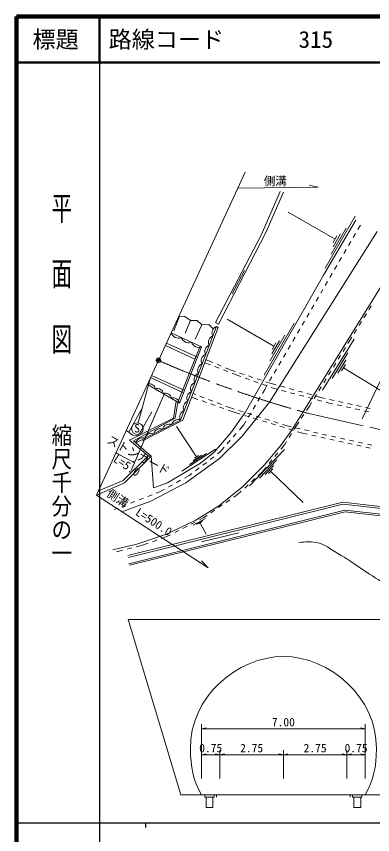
# Model space of a CAD drawing. Units: millimetres, scale not verified, with parts at other scales. Extents: x 40000 to 680000, y 20000 to 380000.
# Drawn here: x 40000 to 117182, y 202446 to 380000 of the extents above; entities that cross this region are included whole.
import ezdxf
from ezdxf.enums import TextEntityAlignment as Align

# ---------------------------------------------------------------- set-up
doc = ezdxf.new("R2010")
doc.units = ezdxf.units.MM
doc.header["$LTSCALE"] = 1000
doc.header["$PDMODE"] = 32
doc.header["$PDSIZE"] = 500
doc.linetypes.add('CHAIN', pattern=[18.5, 12, -1.5, 3.5, -1.5])
for name, color, linetype, lineweight in [('M-BGD', 7, 'Continuous', 13), ('M-BMK', 2, 'CHAIN', 13), ('M-BMK-SRVR', 3, 'Continuous', 13), ('M-STR-HTXT', 7, 'Continuous', 13), ('M-TTL', 2, 'Continuous', 140), ('M-TTL-BAND', 7, 'Continuous', 25), ('M-TTL-LINE', 7, 'Continuous', 50)]:
    doc.layers.add(name, color=color, linetype=linetype, lineweight=lineweight)
doc.layers.add('M-OTRS', color=6, linetype='Continuous')
doc.layers.add('M-TTL-TXT', color=7, linetype='Continuous')
doc.styles.add('@ＭＳ ゴシック', font='')
doc.styles.add('ＭＳ ゴシック', font='')
doc.styles.get('@ＭＳ ゴシック').set_extended_font_data('@MS Gothic')
doc.styles.get('ＭＳ ゴシック').set_extended_font_data('MS Gothic')

msp = doc.modelspace()

# ---------------------------------------------------------------- linework, layer by layer
at = {"layer": 'M-BGD'}
for p, q in [((109043, 331642), (98881, 337493)), ((113422, 336638), (106921, 325347)), ((111421, 334032), (108170, 328386)), ((113969, 333734), (114541, 334717)), ((110232, 332837), (108606, 330014)), ((109449, 332348), (108636, 330937)), ((112964, 332005), (113467, 332870)), ((111959, 330276), (112461, 331141)), ((110954, 328547), (111456, 329411)), ((109948, 326818), (110451, 327682)), ((108943, 325089), (109446, 325953)), ((86779, 319817), (89445, 324880)), ((107938, 323360), (108441, 324224)), ((106933, 321631), (107435, 322495)), ((105928, 319902), (106430, 320766)), ((104922, 318173), (105425, 319037)), ((103917, 316444), (104420, 317308)), ((116356, 316315), (116882, 317165)), ((74121, 311793), (75322, 314948)), ((75322, 314948), (76463, 314900)), ((76463, 314900), (77703, 313984)), ((95802, 308424), (85640, 314275)), ((102912, 314715), (103415, 315579)), ((115304, 314614), (115830, 315464)), ((76604, 311264), (77703, 313984)), ((77703, 313984), (79189, 314035)), ((80183, 313073), (78766, 309948)), ((79189, 314035), (80183, 313073)), ((80183, 313073), (81670, 313124)), ((81670, 313124), (82664, 312163)), ((100181, 313419), (93681, 302128)), ((101907, 312986), (102409, 313850)), ((114252, 312913), (114778, 313763)), ((73526, 311303), (80136, 308273)), ((98180, 310813), (94929, 305168)), ((100902, 311257), (101404, 312121)), ((113200, 311212), (113726, 312062)), ((72492, 309053), (79242, 306020)), ((96991, 309619), (95366, 306796)), ((96208, 309129), (95396, 307718)), ((99896, 309528), (100399, 310392)), ((106360, 298880), (113166, 309990)), ((111831, 308994), (112316, 309781)), ((112316, 309781), (112674, 310361)), ((72280, 308592), (78695, 305618)), ((74993, 296287), (79793, 308430)), ((75308, 296103), (80136, 308273)), ((98891, 307799), (99394, 308663)), ((110781, 307292), (111306, 308143)), ((81055, 305449), (81335, 305425)), ((81335, 305425), (82552, 304910)), ((97886, 306070), (98389, 306934)), ((108432, 301431), (111835, 306986)), ((109731, 305589), (110256, 306441)), ((80824, 304840), (82083, 304355)), ((83016, 303995), (83949, 303636)), ((83473, 304521), (84394, 304131)), ((85315, 303742), (86532, 303227)), ((96881, 304340), (97383, 305205)), ((108682, 303887), (109207, 304738)), ((109653, 302593), (111354, 305370)), ((110449, 303060), (111299, 304449)), ((110874, 303755), (120873, 297630)), ((69291, 302094), (76318, 298862)), ((84882, 303276), (85815, 302917)), ((86532, 303227), (87428, 302929)), ((86748, 302557), (88008, 302072)), ((88008, 302072), (88637, 301848)), ((88377, 302613), (89325, 302296)), ((90274, 301980), (91223, 301664)), ((95876, 302611), (96378, 303476)), ((107632, 302184), (108157, 303036)), ((75308, 296103), (68397, 300149)), ((69070, 301612), (76179, 298300)), ((89580, 301513), (90522, 301178)), ((91464, 300843), (92406, 300508)), ((92171, 301348), (93120, 301031)), ((93348, 300173), (94291, 299838)), ((94069, 300715), (94964, 300417)), ((94870, 300882), (95373, 301747)), ((94964, 300417), (96279, 300049)), ((106583, 300482), (107108, 301333)), ((93303, 298199), (93796, 299035)), ((93796, 299035), (94368, 300018)), ((95233, 299503), (95863, 299279)), ((95863, 299279), (96495, 299110)), ((97242, 299779), (98205, 299510)), ((97461, 298852), (98427, 298594)), ((99168, 299240), (100131, 298970)), ((99393, 298335), (100359, 298077)), ((101094, 298701), (102057, 298431)), ((105533, 298779), (106058, 299631)), ((77984, 297362), (79290, 296899)), ((78287, 298159), (78849, 297941)), ((79782, 297581), (80714, 297220)), ((80233, 296566), (81176, 296232)), ((81647, 296859), (82580, 296498)), ((92288, 296476), (92796, 297337)), ((101325, 297819), (102291, 297560)), ((103020, 298162), (103983, 297892)), ((103257, 297302), (104223, 297044)), ((104484, 297077), (105009, 297928)), ((104946, 297623), (106260, 297255)), ((105189, 296785), (106155, 296527)), ((106260, 297255), (106879, 297116)), ((107854, 296896), (108830, 296676)), ((64383, 289786), (67325, 295152)), ((82118, 295898), (83061, 295564)), ((83512, 296138), (84445, 295777)), ((84003, 295230), (84946, 294896)), ((85378, 295416), (85940, 295199)), ((85940, 295199), (87195, 294798)), ((91272, 294753), (91780, 295614)), ((102828, 294461), (103474, 295439)), ((103474, 295439), (103959, 296226)), ((107121, 296269), (107754, 296099)), ((107754, 296099), (108530, 295926)), ((109506, 295709), (110482, 295491)), ((109805, 296456), (110781, 296237)), ((111458, 295273), (112434, 295056)), ((111757, 296017), (112732, 295797)), ((113410, 294838), (114386, 294621)), ((113708, 295578), (114683, 295358)), ((115659, 295138), (116634, 294919)), ((69337, 294200), (66398, 288980)), ((85889, 294562), (87195, 294100)), ((87195, 294100), (88510, 293696)), ((88148, 294494), (89101, 294190)), ((89466, 293402), (90422, 293108)), ((90053, 293887), (91006, 293583)), ((90257, 293030), (90764, 293891)), ((91959, 293279), (92911, 292975)), ((101726, 292792), (102277, 293626)), ((115363, 294403), (116339, 294185)), ((88316, 290268), (89256, 291333)), ((89256, 291333), (89749, 292168)), ((91377, 292815), (92333, 292521)), ((93289, 292227), (94245, 291934)), ((93864, 292671), (94817, 292367)), ((95201, 291640), (96157, 291346)), ((95769, 292063), (96722, 291759)), ((97675, 291455), (98930, 291055)), ((100528, 290980), (101174, 291958)), ((64383, 289786), (63788, 290129)), ((65176, 289146), (64383, 289786)), ((79037, 284414), (74715, 290996)), ((86993, 288769), (87654, 289518)), ((97113, 291053), (98069, 290759)), ((98930, 291055), (99501, 290925)), ((99025, 290465), (99981, 290172)), ((99084, 288628), (99608, 289480)), ((100131, 290332), (100528, 290980)), ((100476, 290702), (101451, 290480)), ((100937, 289878), (102252, 289474)), ((102252, 289474), (103009, 289308)), ((102426, 290257), (103400, 290035)), ((104375, 289812), (105350, 289590)), ((66398, 288980), (65176, 289146)), ((85669, 287269), (86331, 288019)), ((98164, 287129), (98561, 287776)), ((103986, 289094), (104963, 288880)), ((105939, 288665), (106916, 288451)), ((106325, 289367), (107300, 289145)), ((107893, 288237), (108870, 288023)), ((108275, 288923), (109250, 288700)), ((109847, 287809), (110823, 287595)), ((110225, 288478), (111200, 288255)), ((112175, 288033), (113150, 287810)), ((83174, 286084), (75861, 281282)), ((84067, 285455), (85007, 286519)), ((90513, 278112), (98059, 285984)), ((97281, 286058), (98164, 287129)), ((111800, 287381), (112777, 287166)), ((113754, 286952), (114731, 286738)), ((114125, 287588), (115100, 287365)), ((115707, 286524), (116684, 286310)), ((116075, 287143), (117050, 286920)), ((69236, 284581), (69687, 277682)), ((81185, 285127), (77529, 282726)), ((80111, 284771), (78283, 283570)), ((79494, 284714), (78580, 284114)), ((81954, 283834), (82747, 284443)), ((83541, 285051), (84067, 285455)), ((96009, 284515), (96645, 285286)), ((80367, 282617), (81160, 283225)), ((92662, 279829), (96435, 283764)), ((93868, 280561), (95754, 282529)), ((94737, 282971), (95373, 283743)), ((77460, 280388), (77986, 280791)), ((78780, 281400), (79573, 282008)), ((92399, 280373), (93218, 281129)), ((93218, 281129), (94101, 282200)), ((94602, 280801), (95545, 281785)), ((95073, 281293), (102158, 274502)), ((74695, 278865), (75571, 279348)), ((76447, 279830), (77460, 280388)), ((90930, 279016), (91665, 279694)), ((71055, 276861), (72067, 277418)), ((72943, 277901), (73819, 278383)), ((89461, 277659), (90196, 278337)), ((66595, 275099), (67525, 275466)), ((68455, 275834), (69385, 276201)), ((70315, 276569), (71055, 276861)), ((87089, 275665), (87908, 276224)), ((87908, 276224), (88727, 276980)), ((62874, 273629), (63805, 273997)), ((64735, 274364), (65665, 274731)), ((83786, 273409), (84612, 273973)), ((85437, 274537), (86263, 275101)), ((61204, 272969), (61944, 273262)), ((80490, 271157), (81309, 271716)), ((82134, 272281), (82960, 272845)), ((77872, 269815), (78762, 270271)), ((78319, 269605), (80990, 271055)), ((79059, 269834), (80395, 270559)), ((79466, 269882), (80134, 270244)), ((79652, 270727), (80490, 271157)), ((79800, 270063), (81105, 267659)), ((74313, 267989), (75203, 268446)), ((76092, 268902), (76982, 269358)), ((69479, 266004), (70421, 266338)), ((71364, 266671), (72585, 267103)), ((72585, 267103), (73423, 267533)), ((80131, 265970), (88220, 267934)), ((64013, 264407), (64983, 264651)), ((65952, 264896), (67315, 265239)), ((67315, 265239), (68536, 265671)), ((61680, 263820), (63043, 264163)), ((64199, 249099), (75599, 211099)), ((131499, 249099), (64199, 249099)), ((80099, 214635), (80099, 226392)), ((80099, 225392), (81099, 225642)), ((115599, 225392), (114599, 225642)), ((115599, 214635), (115599, 226392)), ((80099, 225392), (115599, 225392)), ((80099, 214635), (80099, 220762)), ((84099, 214635), (84099, 220762)), ((84099, 214635), (84099, 220762)), ((97849, 214635), (97849, 220762)), ((97849, 214635), (97849, 220762)), ((111599, 214635), (111599, 220762)), ((111599, 214635), (111599, 220762)), ((115599, 214635), (115599, 220762)), ((80099, 219762), (81099, 220012)), ((80099, 219762), (84099, 219762)), ((84099, 219762), (83099, 220012)), ((84099, 219762), (85099, 220012)), ((84099, 219762), (97849, 219762)), ((97849, 219762), (96849, 220012)), ((97849, 219762), (98849, 220012)), ((97849, 219762), (111599, 219762)), ((111599, 219762), (110599, 220012)), ((111599, 219762), (112599, 220012)), ((111599, 219762), (115599, 219762)), ((115599, 219762), (114599, 220012)), ((75599, 211099), (80099, 211099)), ((80849, 211099), (80099, 211099)), ((80849, 211099), (80849, 210599)), ((80849, 211099), (82849, 211099)), ((80849, 210599), (81099, 210599)), ((81099, 210599), (81099, 208349)), ((81099, 210599), (82599, 210599)), ((82599, 210599), (82849, 210599)), ((82599, 208349), (82599, 210599)), ((82849, 211099), (83349, 211099)), ((82849, 210599), (82849, 211099)), ((83349, 211099), (112349, 211099)), ((83349, 211099), (83349, 210599)), ((112349, 211099), (112849, 211099)), ((112349, 211099), (112349, 210599)), ((112849, 211099), (112849, 210599)), ((112849, 211099), (114849, 211099)), ((112849, 210599), (113099, 210599)), ((113099, 210599), (113099, 208349)), ((113099, 210599), (114599, 210599)), ((114599, 210599), (114849, 210599)), ((114599, 208349), (114599, 210599)), ((114849, 211099), (115599, 211099)), ((114849, 210599), (114849, 211099)), ((115599, 211099), (120099, 211099)), ((81099, 208349), (82599, 208349)), ((113099, 208349), (114599, 208349))]:
    msp.add_line(p, q, dxfattribs=at)
for points in [[(97174, 341969), (93048, 332556), (83177, 313564), (83826, 313240), (94021, 333113), (97872, 341829)], [(69687, 277682), (72727, 278817), (79902, 283073), (82861, 285424), (86429, 289600), (89590, 294018), (106575, 323833), (113568, 335751)], [(62816, 272518), (69112, 274815), (76679, 278761), (83976, 284058), (88928, 288895), (94860, 296313), (118189, 333283)], [(60918, 264264), (66066, 265480), (72512, 267669), (78754, 270588), (83822, 273709), (88970, 277884), (93713, 282587), (97219, 286782), (99597, 290111), (102480, 294741), (123743, 328968)], [(83324, 312677), (75566, 292406), (65882, 287449)], [(67297, 287866), (76089, 292370), (83715, 312453), (83324, 312677)], [(74993, 296287), (74407, 292815), (65380, 287878), (69236, 284581), (63419, 278767), (57344, 276116)], [(57763, 277028), (63137, 279262), (68529, 284653), (64475, 288018), (74064, 292815), (74642, 296492)], [(64132, 263022), (110731, 274597), (146304, 270478), (173099, 266586), (174194, 266424), (175004, 265613), (174964, 264316)], [(64264, 262607), (110760, 274146), (137777, 271141), (174021, 266099), (174688, 265468), (174616, 264279)], [(64396, 261232), (111196, 272846), (144639, 269198), (174639, 264666)], [(64533, 260953), (111205, 272515), (145197, 268653), (174616, 264279), (181461, 263362)]]:
    msp.add_lwpolyline(points, dxfattribs=at)
msp.add_circle((66219, 290538), 1250, dxfattribs=at)
for centre, radius, start, end in [((83802, 311332), 1428, 109.58598, 208.53192), ((75136, 311905), 1718, 200.53271, 290.21737), ((77339, 310895), 1718, 200.53271, 290.21737), ((79542, 309886), 1718, 200.53271, 290.21737), ((83027, 309305), 1428, 109.58598, 208.53192), ((82251, 307278), 1428, 109.58598, 208.53192), ((81475, 305251), 1428, 109.58598, 208.53192), ((80699, 303223), 1428, 109.58598, 208.53192), ((79924, 301196), 1428, 109.58598, 208.53192), ((68880, 298994), 1252, 6.57021, 112.73658), ((79148, 299169), 1428, 109.58598, 208.53192), ((70608, 297983), 1252, 6.57021, 112.73658), ((78372, 297142), 1428, 109.58598, 208.53192), ((72336, 296971), 1252, 6.57021, 112.73658), ((74064, 295960), 1252, 6.57021, 112.73658), ((77596, 295115), 1428, 109.58598, 208.53192), ((76821, 293088), 1428, 109.58598, 208.53192), ((73086, 290088), 1434, 67.73595, 166.4722), ((75023, 291079), 1434, 67.73595, 166.4722), ((69213, 288105), 1434, 67.73595, 166.4722), ((71149, 289097), 1434, 67.73595, 166.4722), ((67276, 287114), 1434, 67.73595, 166.4722)]:
    msp.add_arc(centre, radius, start, end, dxfattribs=at)
for points, knots in [([(101167, 265796), (102751, 266050), (103484, 266080), (104937, 265837), (106983, 265494), (107881, 264479), (109679, 263445), (113465, 261270), (115285, 259557), (119084, 257405), (122337, 255562), (124128, 254422), (127597, 253027), (130807, 251736), (132757, 251307), (136191, 250879), (138218, 250626), (139377, 250749), (141420, 250717), (145093, 250658), (147158, 250904), (150824, 250676), (154682, 250436), (156853, 250315), (160675, 249744), (166676, 248847), (170007, 248120), (175917, 246744), (183127, 245064), (187189, 244094), (194158, 241596), (195705, 241041), (196535, 240615), (197969, 239812), (199873, 238747), (200914, 238019), (202428, 236448), (203794, 235029), (204762, 234248), (205428, 232394), (205742, 231519), (205875, 231110), (205995, 230083)], [0, 0, 0, 0, 1, 1, 1, 2, 2, 2, 3, 3, 3, 4, 4, 4, 5, 5, 5, 6, 6, 6, 7, 7, 7, 8, 8, 8, 9, 9, 9, 10, 10, 10, 11, 11, 11, 12, 12, 12, 13, 13, 13, 14, 14, 14, 14]), ([(80099, 211099), (78214, 214407), (77769, 217083), (77699, 221099), (77508, 232187), (87821, 241099), (97849, 241099), (107877, 241099), (118191, 232187), (117999, 221099), (117930, 217083), (117485, 214407), (115599, 211099)], [0, 0, 0, 0, 1, 1, 1, 2, 2, 2, 3, 3, 3, 4, 4, 4, 4])]:
    msp.add_open_spline(points, degree=3, knots=knots, dxfattribs=at)
at = {"layer": 'M-BMK'}
msp.add_line((103395, 293810), (167396, 279427), dxfattribs=at)
msp.add_arc((165515, 521453), 235967, 246.33021, 254.7366, dxfattribs=at)
at = {"layer": 'M-BMK-SRVR'}
for p, q in [((89583, 346215), (70783, 305338)), ((70783, 305338), (57344, 276116))]:
    msp.add_line(p, q, dxfattribs=at)
msp.add_circle((70783, 305338), 500, dxfattribs=at)
msp.add_point((70783, 305338), dxfattribs=at)
at = {"layer": 'M-OTRS'}
msp.add_point((70783, 305338), dxfattribs=at)
msp.add_point((70783, 305338), dxfattribs=at)
at = {"layer": 'M-STR-HTXT'}
for p, q in [((87977, 342724), (105415, 342924)), ((105415, 342924), (103410, 343401)), ((66354, 291780), (69070, 301612)), ((72017, 298029), (64901, 281485)), ((61571, 285306), (65609, 283132)), ((61571, 285306), (62070, 285179)), ((65609, 283132), (65228, 283479)), ((57344, 276116), (81544, 260335)), ((81544, 260335), (80142, 261846))]:
    msp.add_line(p, q, dxfattribs=at)
msp.add_lwpolyline([(114936, 292640), (135458, 335599), (176702, 335599)], dxfattribs=at)
at = {"layer": 'M-TTL'}
for p, q in [((40000, 380000), (40000, 20000)), ((680000, 380000), (40000, 380000))]:
    msp.add_line(p, q, dxfattribs=at)
at = {"layer": 'M-TTL-BAND'}
for p, q in [((58000, 370000), (58000, 20000)), ((40000, 205000), (579000, 205000)), ((68000, 205000), (68000, 204000))]:
    msp.add_line(p, q, dxfattribs=at)
at = {"layer": 'M-TTL-LINE'}
for p, q in [((58000, 380000), (58000, 370000)), ((40000, 370000), (680000, 370000))]:
    msp.add_line(p, q, dxfattribs=at)

# ---------------------------------------------------------------- texts
at = {"layer": 'M-BGD', "style": 'ＭＳ ゴシック'}
msp.add_text('S', height=1833, dxfattribs=at).set_placement((65540, 289164), align=Align.BOTTOM_LEFT)
for s, p in [('7.00', (97849, 225392)), ('0.75', (82099, 219762)), ('2.75', (90974, 219762)), ('2.75', (104724, 219762)), ('0.75', (113599, 219762))]:
    msp.add_text(s, height=1833, dxfattribs=at).set_placement(p, align=Align.BOTTOM_CENTER)
at = {"layer": 'M-STR-HTXT', "style": 'ＭＳ ゴシック'}
msp.add_text('側溝', height=1833, dxfattribs=at).set_placement((93596, 342789), align=Align.BOTTOM_LEFT)
for s, rotation, p in [('ストンガード', 331.177, (59173, 287076)), ('L=5.0', 326.535, (60528, 283040)), ('側溝\u3000L=500.0', 326.978, (59046, 275559))]:
    msp.add_text(s, height=1833, rotation=rotation, dxfattribs=at).set_placement(p, align=Align.BOTTOM_LEFT)
at = {"layer": 'M-TTL-BAND', "style": '@ＭＳ ゴシック'}
for s, width, p in [('平  面  図', 1.6, (49777, 306475)), ('縮尺千分の一', 1.15, (49777, 261030))]:
    msp.add_text(s, height=3258, rotation=270, dxfattribs=dict(at, width=width)).set_placement(p, align=Align.MIDDLE_RIGHT)
at = {"layer": 'M-TTL-TXT', "style": 'ＭＳ ゴシック'}
msp.add_text('標題', height=3666, dxfattribs=at).set_placement((48500, 375000), align=Align.MIDDLE_CENTER)
for s, p in [('路線コード', (60000, 375000)), ('315', (101142, 375000))]:
    msp.add_text(s, height=3666, dxfattribs=at).set_placement(p, align=Align.MIDDLE_LEFT)

doc.saveas('drawing.dxf')
